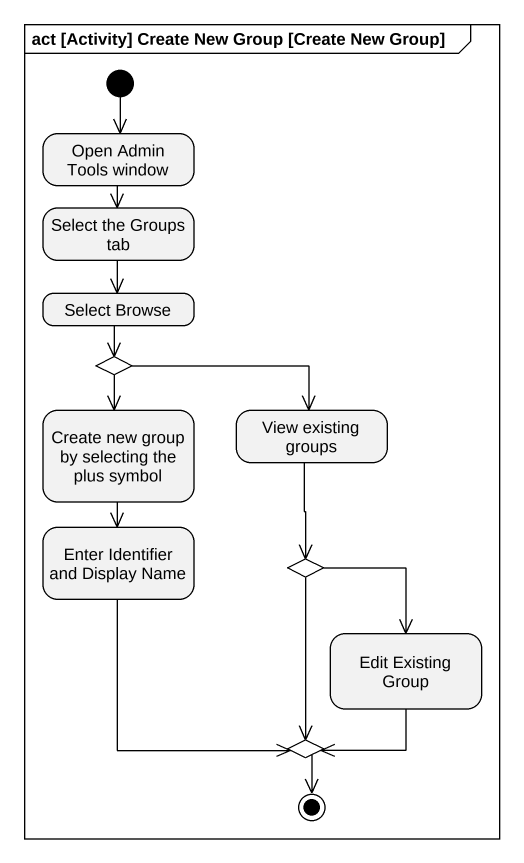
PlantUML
@startuml
mainframe act [Activity] Create New Group [Create New Group]
hide empty description
state "Open Admin Tools window" as Open_Admin_Tools_window
state "Select the Groups tab" as Select_the_Groups_tab
state "Select Browse" as Select_Browse
state choice1 <<choice>>
state "Create new group by selecting the plus symbol" as Create_new_group_by
state "View existing groups" as View_existing_groups
state "Enter Identifier and Display Name" as Enter_Identifier_and
state choice2 <<choice>>
state "Edit Existing Group" as Edit_Existing_Group
state choice3 <<choice>>
[*] --> Open_Admin_Tools_window
Open_Admin_Tools_window --> Select_the_Groups_tab
Select_the_Groups_tab --> Select_Browse
Select_Browse --> choice1
choice1 --> Create_new_group_by
choice1 -right-> View_existing_groups
Create_new_group_by --> Enter_Identifier_and
View_existing_groups --> choice2
Enter_Identifier_and --> choice3
choice2 --> Edit_Existing_Group
choice2 --> choice3
Edit_Existing_Group --> choice3
choice3 --> [*]
@enduml
